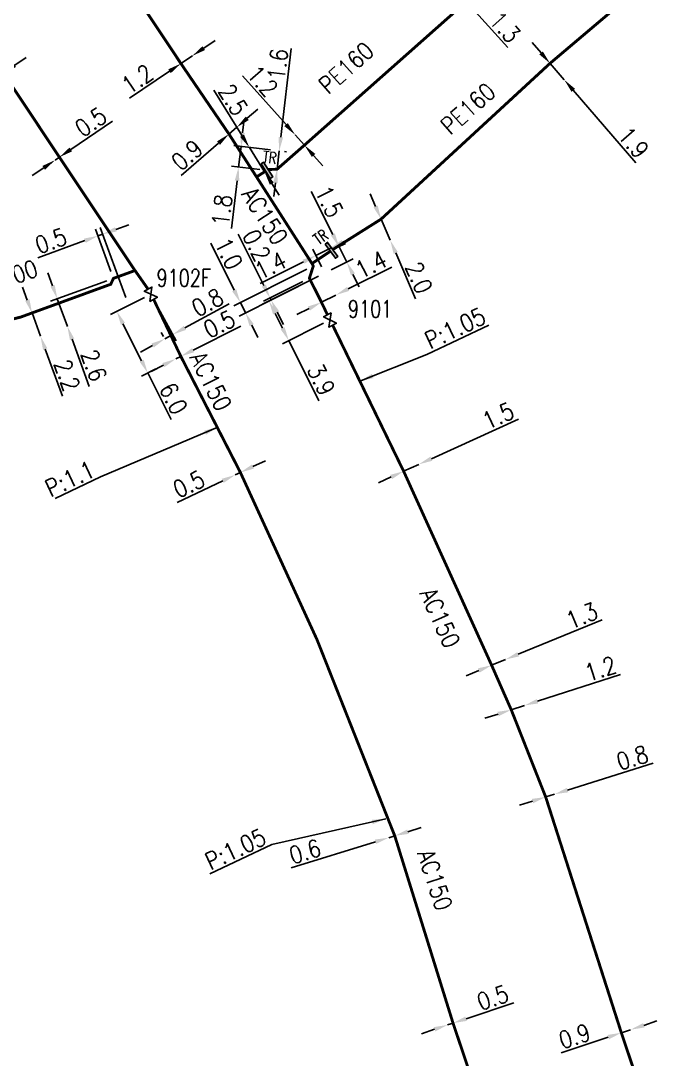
# Model space of a CAD drawing. Header units: millimetres. Extents: x 160996 to 162003, y 120996 to 122000.
# Drawn here: x 161334.7 to 161391.1, y 121580.3 to 121670.6 of the extents above; entities that cross this region are included whole.
import ezdxf
from ezdxf.enums import TextEntityAlignment as Align

# ---------------------------------------------------------------- set-up
doc = ezdxf.new("R2010")
doc.units = ezdxf.units.MM
doc.header["$PDMODE"] = 34
for name, pattern in [('L_100_AP', [14, 10, -1.5, 1, -1.5]), ('L_100_FN', [14, 10, -1.5, 1, -1.5]), ('L_100_PE', [14, 10, -1.5, 1, -1.5]), ('L_25_AP', [2000, 1000, 1000])]:
    doc.linetypes.add(name, pattern=pattern)
doc.layers.get('0').update_dxf_attribs({"linetype": 'CONTINUOUS'})
doc.layers.get('Defpoints').update_dxf_attribs({"linetype": 'CONTINUOUS'})
for name, color, linetype in [('L_140', 3, 'CONTINUOUS'), ('L_150', 1, 'CONTINUOUS'), ('L_300', 7, 'CONTINUOUS'), ('L_340', 7, 'CONTINUOUS')]:
    doc.layers.add(name, color=color, linetype=linetype)
doc.styles.get("Standard").update_dxf_attribs({"font": 'romans.shx', "width": 0.85})
doc.dimstyles.get("Standard").update_dxf_attribs({"dimtxt": 1.5, "dimasz": 1.2, "dimexe": 0.625, "dimexo": 0.625, "dimgap": 0.25, "dimtad": 1, "dimdec": 1, "dimzin": 0, "dimdsep": 46, "dimtxsty": 'Standard', "dimcen": -0.5, "dimadec": 0, "dimazin": 0, "dimtfac": 1, "dimtdec": 1, "dimtmove": 0, "dimatfit": 3, "dimfxl": 0, "dimtolj": 1, "dimtzin": 0, "dimarcsym": 0})

# ---------------------------------------------------------------- blocks, each defined once
blk = doc.blocks.new('*D252')
at = {"layer": 'Defpoints', "color": 0, "linetype": 'Continuous', "transparency": 16777216}
for p in [(161349.639, 121667.58), (161349.639, 121667.58), (161348.645, 121666.909)]:
    blk.add_point(p, dxfattribs=at)
at = {"layer": 'L_140', "color": 0, "linetype": 'Continuous', "lineweight": -2, "transparency": 16777216}
for p, q in [((161350.634, 121668.251), (161351.629, 121668.922)), ((161349.639, 121667.58), (161348.645, 121666.909)), ((161347.65, 121666.238), (161344.177, 121663.895))]:
    blk.add_line(p, q, dxfattribs=at)
at = {"layer": 'L_140', "color": 0, "linetype": 'Continuous', "transparency": 16777216}
for points in [[(161350.522, 121668.417), (161350.746, 121668.085), (161349.639, 121667.58)], [(161347.538, 121666.404), (161347.762, 121666.072), (161348.645, 121666.909)]]:
    blk.add_solid(points, dxfattribs=at)
at = {"layer": 'L_140', "color": 0, "linetype": 'Continuous', "transparency": 16777216, "insert": (161344.857, 121665.56), "char_height": 1.5, "attachment_point": 5, "rotation": 34.0012}
blk.add_mtext('\\A1;1.2', dxfattribs=at)
blk = doc.blocks.new('*D253')
at = {"layer": 'Defpoints', "color": 0, "linetype": 'Continuous', "transparency": 16777216}
for p in [(161352.825, 121660.772), (161353.507, 121661.36), (161353.507, 121661.36)]:
    blk.add_point(p, dxfattribs=at)
at = {"layer": 'L_140', "color": 0, "linetype": 'Continuous', "lineweight": -2, "transparency": 16777216}
for p, q in [((161354.416, 121662.144), (161355.325, 121662.927)), ((161353.507, 121661.36), (161352.825, 121660.772)), ((161351.917, 121659.989), (161348.652, 121657.174))]:
    blk.add_line(p, q, dxfattribs=at)
at = {"layer": 'L_140', "color": 0, "linetype": 'Continuous', "transparency": 16777216}
for points in [[(161354.285, 121662.295), (161354.546, 121661.992), (161353.507, 121661.36)], [(161351.786, 121660.14), (161352.047, 121659.837), (161352.825, 121660.772)]]:
    blk.add_solid(points, dxfattribs=at)
at = {"layer": 'L_140', "color": 0, "linetype": 'Continuous', "transparency": 16777216, "insert": (161349.177, 121658.947), "char_height": 1.5, "attachment_point": 5, "rotation": 40.77011}
blk.add_mtext('\\A1;0.9', dxfattribs=at)
blk = doc.blocks.new('*D260')
at = {"layer": 'Defpoints', "color": 0, "linetype": 'Continuous', "transparency": 16777216}
for p in [(161362.121, 121646.762), (161362.121, 121646.762), (161360.869, 121646.135)]:
    blk.add_point(p, dxfattribs=at)
at = {"layer": 'L_140', "color": 0, "linetype": 'Continuous', "lineweight": -2, "transparency": 16777216}
for p, q in [((161363.194, 121647.299), (161366.995, 121649.201)), ((161360.869, 121646.135), (161362.121, 121646.762)), ((161359.796, 121645.598), (161358.723, 121645.061))]:
    blk.add_line(p, q, dxfattribs=at)
at = {"layer": 'L_140', "color": 0, "linetype": 'Continuous', "transparency": 16777216}
for points in [[(161363.104, 121647.478), (161363.283, 121647.12), (161362.121, 121646.762)], [(161359.706, 121645.777), (161359.885, 121645.419), (161360.869, 121646.135)]]:
    blk.add_solid(points, dxfattribs=at)
at = {"layer": 'L_140', "color": 0, "linetype": 'Continuous', "transparency": 16777216, "insert": (161365.183, 121649.413), "char_height": 1.5, "attachment_point": 5, "rotation": 26.58541}
blk.add_mtext('\\A1;1.4', dxfattribs=at)
blk = doc.blocks.new('*D261')
at = {"layer": 'Defpoints', "color": 0, "linetype": 'Continuous', "transparency": 16777216}
for p in [(161369.34, 121632.026), (161369.34, 121632.026), (161368.019, 121631.427)]:
    blk.add_point(p, dxfattribs=at)
at = {"layer": 'L_140', "color": 0, "linetype": 'Continuous', "lineweight": -2, "transparency": 16777216}
for p, q in [((161370.432, 121632.522), (161378.017, 121635.965)), ((161368.019, 121631.427), (161369.34, 121632.026)), ((161366.927, 121630.931), (161365.834, 121630.434))]:
    blk.add_line(p, q, dxfattribs=at)
at = {"layer": 'L_140', "color": 0, "linetype": 'Continuous', "transparency": 16777216}
for points in [[(161370.35, 121632.704), (161370.515, 121632.34), (161369.34, 121632.026)], [(161366.844, 121631.113), (161367.009, 121630.748), (161368.019, 121631.427)]]:
    blk.add_solid(points, dxfattribs=at)
at = {"layer": 'L_140', "color": 0, "linetype": 'Continuous', "transparency": 16777216, "insert": (161376.243, 121636.258), "char_height": 1.5, "attachment_point": 5, "rotation": 24.41767}
blk.add_mtext('\\A1;1.5', dxfattribs=at)
blk = doc.blocks.new('*D262')
at = {"layer": 'Defpoints', "color": 0, "linetype": 'Continuous', "transparency": 16777216}
for p in [(161376.873, 121615.043), (161376.873, 121615.043), (161375.67, 121614.548)]:
    blk.add_point(p, dxfattribs=at)
at = {"layer": 'L_140', "color": 0, "linetype": 'Continuous', "lineweight": -2, "transparency": 16777216}
for p, q in [((161377.982, 121615.499), (161385.283, 121618.502)), ((161375.67, 121614.548), (161376.873, 121615.043)), ((161374.561, 121614.092), (161373.451, 121613.635))]:
    blk.add_line(p, q, dxfattribs=at)
at = {"layer": 'L_140', "color": 0, "linetype": 'Continuous', "transparency": 16777216}
for points in [[(161377.906, 121615.684), (161378.058, 121615.314), (161376.873, 121615.043)], [(161374.484, 121614.277), (161374.637, 121613.907), (161375.67, 121614.548)]]:
    blk.add_solid(points, dxfattribs=at)
at = {"layer": 'L_140', "color": 0, "linetype": 'Continuous', "transparency": 16777216, "insert": (161383.52, 121618.858), "char_height": 1.5, "attachment_point": 5, "rotation": 22.3575}
blk.add_mtext('\\A1;1.3', dxfattribs=at)
blk = doc.blocks.new('*D263')
at = {"layer": 'Defpoints', "color": 0, "linetype": 'Continuous', "transparency": 16777216}
for p in [(161378.518, 121611.041), (161378.518, 121611.041), (161377.377, 121610.671)]:
    blk.add_point(p, dxfattribs=at)
at = {"layer": 'L_140', "color": 0, "linetype": 'Continuous', "lineweight": -2, "transparency": 16777216}
for p, q in [((161379.66, 121611.411), (161386.871, 121613.749)), ((161377.377, 121610.671), (161378.518, 121611.041)), ((161376.235, 121610.301), (161375.094, 121609.931))]:
    blk.add_line(p, q, dxfattribs=at)
at = {"layer": 'L_140', "color": 0, "linetype": 'Continuous', "transparency": 16777216}
for points in [[(161379.598, 121611.602), (161379.722, 121611.221), (161378.518, 121611.041)], [(161376.174, 121610.491), (161376.297, 121610.111), (161377.377, 121610.671)]]:
    blk.add_solid(points, dxfattribs=at)
at = {"layer": 'L_140', "color": 0, "linetype": 'Continuous', "transparency": 16777216, "insert": (161385.141, 121614.239), "char_height": 1.5, "attachment_point": 5, "rotation": 17.96274}
blk.add_mtext('\\A1;1.2', dxfattribs=at)
blk = doc.blocks.new('*D264')
at = {"layer": 'Defpoints', "color": 0, "linetype": 'Continuous', "transparency": 16777216}
for p in [(161380.373, 121603.081), (161381.136, 121603.32), (161381.136, 121603.32)]:
    blk.add_point(p, dxfattribs=at)
at = {"layer": 'L_140', "color": 0, "linetype": 'Continuous', "lineweight": -2, "transparency": 16777216}
for p, q in [((161382.281, 121603.679), (161389.725, 121606.014)), ((161380.373, 121603.081), (161381.136, 121603.32)), ((161379.228, 121602.721), (161378.083, 121602.362))]:
    blk.add_line(p, q, dxfattribs=at)
at = {"layer": 'L_140', "color": 0, "linetype": 'Continuous', "transparency": 16777216}
for points in [[(161382.221, 121603.87), (161382.341, 121603.488), (161381.136, 121603.32)], [(161379.168, 121602.912), (161379.288, 121602.531), (161380.373, 121603.081)]]:
    blk.add_solid(points, dxfattribs=at)
at = {"layer": 'L_140', "color": 0, "linetype": 'Continuous', "transparency": 16777216, "insert": (161387.912, 121606.493), "char_height": 1.5, "attachment_point": 5, "rotation": 17.41482}
blk.add_mtext('\\A1;0.8', dxfattribs=at)
blk = doc.blocks.new('*D265')
at = {"layer": 'Defpoints', "color": 0, "linetype": 'Continuous', "transparency": 16777216}
for p in [(161386.955, 121582.561), (161387.762, 121582.829), (161387.762, 121582.829)]:
    blk.add_point(p, dxfattribs=at)
at = {"layer": 'L_140', "color": 0, "linetype": 'Continuous', "lineweight": -2, "transparency": 16777216}
for p, q in [((161386.758, 121583.154), (161386.758, 121583.154)), ((161388.901, 121583.207), (161390.039, 121583.586)), ((161385.817, 121582.182), (161381.726, 121580.822)), ((161387.762, 121582.829), (161386.955, 121582.561))]:
    blk.add_line(p, q, dxfattribs=at)
at = {"layer": 'L_140', "color": 0, "linetype": 'Continuous', "transparency": 16777216}
for points in [[(161388.838, 121583.397), (161388.964, 121583.017), (161387.762, 121582.829)], [(161385.754, 121582.372), (161385.88, 121581.992), (161386.955, 121582.561)]]:
    blk.add_solid(points, dxfattribs=at)
at = {"layer": 'L_140', "color": 0, "linetype": 'Continuous', "transparency": 16777216, "insert": (161382.887, 121582.262), "char_height": 1.5, "attachment_point": 5, "rotation": 18.3863}
blk.add_mtext('\\A1;0.9', dxfattribs=at)
blk = doc.blocks.new('*D268')
at = {"layer": 'Defpoints', "color": 0, "linetype": 'Continuous', "transparency": 16777216}
for p in [(161361.164, 121648.673), (161356.304, 121646.24), (161361.616, 121644.594)]:
    blk.add_point(p, dxfattribs=at)
at = {"layer": 'L_300', "color": 0, "linetype": 'Continuous', "lineweight": -2, "transparency": 16777216}
for p, q in [((161360.605, 121648.393), (161355.745, 121645.961)), ((161356.841, 121645.167), (161357.49, 121643.871)), ((161361.057, 121644.314), (161357.468, 121642.518)), ((161358.027, 121642.797), (161360.647, 121637.562))]:
    blk.add_line(p, q, dxfattribs=at)
at = {"layer": 'L_300', "color": 0, "linetype": 'Continuous', "transparency": 16777216}
for points in [[(161357.02, 121645.257), (161356.662, 121645.078), (161356.304, 121646.24)], [(161357.669, 121643.96), (161357.311, 121643.781), (161358.027, 121642.797)]]:
    blk.add_solid(points, dxfattribs=at)
at = {"layer": 'L_300', "color": 0, "linetype": 'Continuous', "transparency": 16777216, "insert": (161360.845, 121639.401), "char_height": 1.5, "attachment_point": 5, "rotation": 296.58541}
blk.add_mtext('\\A1;3.9', dxfattribs=at)
blk = doc.blocks.new('*D269')
at = {"layer": 'Defpoints', "color": 0, "linetype": 'Continuous', "transparency": 16777216}
for p in [(161359.823, 121648.225), (161361.164, 121648.673), (161356.488, 121646.332)]:
    blk.add_point(p, dxfattribs=at)
at = {"layer": 'L_140', "color": 0, "linetype": 'Continuous', "lineweight": -2, "transparency": 16777216}
for p, q in [((161355.861, 121647.584), (161353.625, 121652.053)), ((161360.605, 121648.393), (161355.929, 121646.053)), ((161359.264, 121647.945), (161355.839, 121646.232)), ((161356.488, 121646.332), (161356.398, 121646.511)), ((161357.025, 121645.259), (161357.562, 121644.186))]:
    blk.add_line(p, q, dxfattribs=at)
at = {"layer": 'L_140', "color": 0, "linetype": 'Continuous', "transparency": 16777216}
for points in [[(161356.04, 121647.674), (161355.682, 121647.495), (161356.398, 121646.511)], [(161357.204, 121645.349), (161356.846, 121645.17), (161356.488, 121646.332)]]:
    blk.add_solid(points, dxfattribs=at)
at = {"layer": 'L_140', "color": 0, "linetype": 'Continuous', "transparency": 16777216, "insert": (161355.229, 121651.082), "char_height": 1.5, "attachment_point": 5, "rotation": 296.58541}
blk.add_mtext('\\A1;0.2', dxfattribs=at)
blk = doc.blocks.new('*D270')
at = {"layer": 'Defpoints', "color": 0, "linetype": 'Continuous', "transparency": 16777216}
for p in [(161360.158, 121649.287), (161361.164, 121648.673), (161354.262, 121645.219)]:
    blk.add_point(p, dxfattribs=at)
at = {"layer": 'L_140', "color": 0, "linetype": 'Continuous', "lineweight": -2, "transparency": 16777216}
for p, q in [((161353.277, 121647.186), (161351.236, 121651.264)), ((161359.599, 121649.008), (161353.256, 121645.833)), ((161360.605, 121648.393), (161353.703, 121644.939)), ((161354.262, 121645.219), (161353.814, 121646.113)), ((161354.799, 121644.145), (161355.336, 121643.072))]:
    blk.add_line(p, q, dxfattribs=at)
at = {"layer": 'L_140', "color": 0, "linetype": 'Continuous', "transparency": 16777216}
for points in [[(161353.456, 121647.275), (161353.099, 121647.096), (161353.814, 121646.113)], [(161354.978, 121644.235), (161354.62, 121644.056), (161354.262, 121645.219)]]:
    blk.add_solid(points, dxfattribs=at)
at = {"layer": 'L_140', "color": 0, "linetype": 'Continuous', "transparency": 16777216, "insert": (161352.8, 121650.375), "char_height": 1.5, "attachment_point": 5, "rotation": 296.58541}
blk.add_mtext('\\A1;1.0', dxfattribs=at)
blk = doc.blocks.new('L_300_09')
at = {"color": 0, "linetype": 'Continuous', "flags": 128}
blk.add_lwpolyline([(0.5, -0.375), (-0.5, 0.375), (-0.5, -0.375), (0.5, 0.375), (0.5, -0.375)], dxfattribs=at)
at = {"color": 0, "linetype": 'Continuous', "width": 0.75}
blk.add_attdef('NUM', text='', height=1, dxfattribs=at).set_placement((0, 1.691), align=Align.MIDDLE_CENTER)
at = {"color": 0, "linetype": 'Continuous', "width": 0.75, "flags": 3}
for tag, p in [('DEF_LEG', (0, -5)), ('DEF_COUP', (0, -7.5)), ('DEF_TYPE', (0, -10))]:
    blk.add_attdef(tag, text='', height=1.2, dxfattribs=at).set_placement(p, align=Align.MIDDLE)
blk = doc.blocks.new('*D289')
at = {"layer": 'Defpoints', "color": 0, "linetype": 'Continuous', "transparency": 16777216}
for p in [(161333.195, 121666.11), (161332.778, 121665.833), (161332.778, 121665.833)]:
    blk.add_point(p, dxfattribs=at)
at = {"layer": 'L_140', "color": 0, "linetype": 'Continuous', "lineweight": -2, "transparency": 16777216}
for p, q in [((161334.194, 121666.774), (161335.194, 121667.438)), ((161333.195, 121666.11), (161332.778, 121665.833)), ((161331.779, 121665.169), (161328.138, 121662.749))]:
    blk.add_line(p, q, dxfattribs=at)
at = {"layer": 'L_140', "color": 0, "linetype": 'Continuous', "transparency": 16777216}
for points in [[(161334.083, 121666.941), (161334.305, 121666.608), (161333.195, 121666.11)], [(161331.668, 121665.335), (161331.89, 121665.002), (161332.778, 121665.833)]]:
    blk.add_solid(points, dxfattribs=at)
at = {"layer": 'L_140', "color": 0, "linetype": 'Continuous', "transparency": 16777216, "insert": (161328.905, 121664.46), "char_height": 1.5, "attachment_point": 5, "rotation": 33.60935}
blk.add_mtext('\\A1;0.5', dxfattribs=at)
blk = doc.blocks.new('*D290')
at = {"layer": 'Defpoints', "color": 0, "linetype": 'Continuous', "transparency": 16777216}
for p in [(161337.701, 121658.507), (161337.701, 121658.507), (161338.073, 121658.76)]:
    blk.add_point(p, dxfattribs=at)
at = {"layer": 'L_140', "color": 0, "linetype": 'Continuous', "lineweight": -2, "transparency": 16777216}
for p, q in [((161339.066, 121659.434), (161342.682, 121661.889)), ((161337.701, 121658.507), (161338.073, 121658.76)), ((161336.708, 121657.833), (161335.715, 121657.159))]:
    blk.add_line(p, q, dxfattribs=at)
at = {"layer": 'L_140', "color": 0, "linetype": 'Continuous', "transparency": 16777216}
for points in [[(161338.954, 121659.599), (161339.178, 121659.268), (161338.073, 121658.76)], [(161336.596, 121657.999), (161336.82, 121657.668), (161337.701, 121658.507)]]:
    blk.add_solid(points, dxfattribs=at)
at = {"layer": 'L_140', "color": 0, "linetype": 'Continuous', "transparency": 16777216, "insert": (161340.809, 121661.826), "char_height": 1.5, "attachment_point": 5, "rotation": 34.17462}
blk.add_mtext('\\A1;0.5', dxfattribs=at)
blk = doc.blocks.new('*D291')
at = {"layer": 'Defpoints', "color": 0, "linetype": 'Continuous', "transparency": 16777216}
for p in [(161346.029, 121646.832), (161347.238, 121642.946), (161347.424, 121642.604)]:
    blk.add_point(p, dxfattribs=at)
at = {"layer": 'L_300', "color": 0, "linetype": 'Continuous', "lineweight": -2, "transparency": 16777216}
for p, q in [((161346.328, 121646.283), (161348.24, 121642.78)), ((161348.994, 121643.904), (161352.831, 121645.998)), ((161347.125, 121643.153), (161346.939, 121643.494)), ((161347.238, 121642.946), (161347.94, 121643.329)), ((161346.185, 121642.371), (161345.131, 121641.796))]:
    blk.add_line(p, q, dxfattribs=at)
at = {"layer": 'L_300', "color": 0, "linetype": 'Continuous', "transparency": 16777216}
for points in [[(161348.898, 121644.079), (161349.089, 121643.728), (161347.94, 121643.329)], [(161346.089, 121642.546), (161346.28, 121642.195), (161347.238, 121642.946)]]:
    blk.add_solid(points, dxfattribs=at)
at = {"layer": 'L_300', "color": 0, "linetype": 'Continuous', "transparency": 16777216, "insert": (161350.96, 121646.116), "char_height": 1.5, "attachment_point": 5, "rotation": 28.62241}
blk.add_mtext('\\A1;0.8', dxfattribs=at)
blk = doc.blocks.new('*D292')
at = {"layer": 'Defpoints', "color": 0, "linetype": 'Continuous', "transparency": 16777216}
for p in [(161346.029, 121646.832), (161345.762, 121639.98), (161347.022, 121640.614)]:
    blk.add_point(p, dxfattribs=at)
at = {"layer": 'L_300', "color": 0, "linetype": 'Continuous', "lineweight": -2, "transparency": 16777216}
for p, q in [((161345.47, 121646.551), (161342.506, 121645.059)), ((161343.604, 121644.268), (161345.223, 121641.052)), ((161346.464, 121640.333), (161345.204, 121639.699)), ((161345.762, 121639.98), (161347.806, 121635.921))]:
    blk.add_line(p, q, dxfattribs=at)
at = {"layer": 'L_300', "color": 0, "linetype": 'Continuous', "transparency": 16777216}
for points in [[(161343.783, 121644.358), (161343.425, 121644.178), (161343.065, 121645.34)], [(161345.401, 121641.142), (161345.044, 121640.962), (161345.762, 121639.98)]]:
    blk.add_solid(points, dxfattribs=at)
at = {"layer": 'L_300', "color": 0, "linetype": 'Continuous', "transparency": 16777216, "insert": (161348, 121637.76), "char_height": 1.5, "attachment_point": 5, "rotation": 296.72075}
blk.add_mtext('\\A1;6.0', dxfattribs=at)
blk = doc.blocks.new('*D293')
at = {"layer": 'Defpoints', "color": 0, "linetype": 'Continuous', "transparency": 16777216}
for p in [(161335.693, 121645.204), (161336.43, 121643.184), (161336.43, 121643.184)]:
    blk.add_point(p, dxfattribs=at)
at = {"layer": 'L_140', "color": 0, "linetype": 'Continuous', "lineweight": -2, "transparency": 16777216}
for p, q in [((161335.282, 121646.331), (161334.871, 121647.459)), ((161335.693, 121645.204), (161336.43, 121643.184)), ((161336.841, 121642.057), (161338.339, 121637.95))]:
    blk.add_line(p, q, dxfattribs=at)
at = {"layer": 'L_140', "color": 0, "linetype": 'Continuous', "transparency": 16777216}
for points in [[(161335.47, 121646.4), (161335.094, 121646.263), (161335.693, 121645.204)], [(161337.029, 121642.126), (161336.653, 121641.988), (161336.43, 121643.184)]]:
    blk.add_solid(points, dxfattribs=at)
at = {"layer": 'L_140', "color": 0, "linetype": 'Continuous', "transparency": 16777216, "insert": (161338.735, 121639.783), "char_height": 1.5, "attachment_point": 5, "rotation": 290.04267}
blk.add_mtext('\\A1;2.2', dxfattribs=at)
blk = doc.blocks.new('*D294')
at = {"layer": 'Defpoints', "color": 0, "linetype": 'Continuous', "transparency": 16777216}
for p in [(161341.848, 121652.064), (161342.774, 121648.213), (161344.07, 121645.972)]:
    blk.add_point(p, dxfattribs=at)
at = {"layer": 'L_140', "color": 0, "linetype": 'Continuous', "lineweight": -2, "transparency": 16777216}
for p, q in [((161343.856, 121646.559), (161341.634, 121652.651)), ((161342.975, 121652.475), (161344.103, 121652.886)), ((161342.559, 121648.8), (161341.211, 121652.497)), ((161341.848, 121652.064), (161341.425, 121651.909)), ((161340.298, 121651.498), (161336.191, 121650))]:
    blk.add_line(p, q, dxfattribs=at)
at = {"layer": 'L_140', "color": 0, "linetype": 'Continuous', "transparency": 16777216}
for points in [[(161342.907, 121652.663), (161343.044, 121652.287), (161341.848, 121652.064)], [(161340.229, 121651.686), (161340.366, 121651.31), (161341.425, 121651.909)]]:
    blk.add_solid(points, dxfattribs=at)
at = {"layer": 'L_140', "color": 0, "linetype": 'Continuous', "transparency": 16777216, "insert": (161337.338, 121651.483), "char_height": 1.5, "attachment_point": 5, "rotation": 20.04267}
blk.add_mtext('\\A1;0.5', dxfattribs=at)
blk = doc.blocks.new('*D295')
at = {"layer": 'Defpoints', "color": 0, "linetype": 'Continuous', "transparency": 16777216}
for p in [(161342.774, 121648.213), (161338.768, 121644.037), (161338.768, 121644.037)]:
    blk.add_point(p, dxfattribs=at)
at = {"layer": 'L_140', "color": 0, "linetype": 'Continuous', "lineweight": -2, "transparency": 16777216}
for p, q in [((161337.483, 121647.56), (161337.072, 121648.688)), ((161342.187, 121647.999), (161337.307, 121646.219)), ((161337.894, 121646.433), (161338.768, 121644.037)), ((161339.18, 121642.91), (161340.678, 121638.803))]:
    blk.add_line(p, q, dxfattribs=at)
at = {"layer": 'L_140', "color": 0, "linetype": 'Continuous', "transparency": 16777216}
for points in [[(161337.671, 121647.629), (161337.295, 121647.492), (161337.894, 121646.433)], [(161339.367, 121642.979), (161338.992, 121642.842), (161338.768, 121644.037)]]:
    blk.add_solid(points, dxfattribs=at)
at = {"layer": 'L_140', "color": 0, "linetype": 'Continuous', "transparency": 16777216, "insert": (161341.074, 121640.636), "char_height": 1.5, "attachment_point": 5, "rotation": 290.04267}
blk.add_mtext('\\A1;2.6', dxfattribs=at)
blk = doc.blocks.new('*D296')
at = {"layer": 'Defpoints', "color": 0, "linetype": 'Continuous', "transparency": 16777216}
for p in [(161353.368, 121631.106), (161353.368, 121631.106), (161353.82, 121631.32)]:
    blk.add_point(p, dxfattribs=at)
at = {"layer": 'L_150', "color": 0, "linetype": 'Continuous', "lineweight": -2, "transparency": 16777216}
for p, q in [((161354.904, 121631.833), (161355.989, 121632.347)), ((161353.82, 121631.32), (161353.368, 121631.106)), ((161352.283, 121630.593), (161348.332, 121628.723))]:
    blk.add_line(p, q, dxfattribs=at)
at = {"layer": 'L_150', "color": 0, "linetype": 'Continuous', "transparency": 16777216}
for points in [[(161354.819, 121632.014), (161354.99, 121631.653), (161353.82, 121631.32)], [(161352.198, 121630.774), (161352.369, 121630.412), (161353.368, 121631.106)]]:
    blk.add_solid(points, dxfattribs=at)
at = {"layer": 'L_150', "color": 0, "linetype": 'Continuous', "transparency": 16777216, "insert": (161349.337, 121630.305), "char_height": 1.5, "attachment_point": 5, "rotation": 25.32433}
blk.add_mtext('\\A1;0.5', dxfattribs=at)
blk = doc.blocks.new('*D297')
at = {"layer": 'Defpoints', "color": 0, "linetype": 'Continuous', "transparency": 16777216}
for p in [(161366.719, 121599.538), (161366.719, 121599.538), (161367.244, 121599.701)]:
    blk.add_point(p, dxfattribs=at)
at = {"layer": 'L_150', "color": 0, "linetype": 'Continuous', "lineweight": -2, "transparency": 16777216}
for p, q in [((161368.39, 121600.057), (161369.536, 121600.412)), ((161367.244, 121599.701), (161366.719, 121599.538)), ((161365.573, 121599.183), (161358.221, 121596.902))]:
    blk.add_line(p, q, dxfattribs=at)
at = {"layer": 'L_150', "color": 0, "linetype": 'Continuous', "transparency": 16777216}
for points in [[(161368.331, 121600.248), (161368.45, 121599.866), (161367.244, 121599.701)], [(161365.514, 121599.374), (161365.632, 121598.992), (161366.719, 121599.538)]]:
    blk.add_solid(points, dxfattribs=at)
at = {"layer": 'L_150', "color": 0, "linetype": 'Continuous', "transparency": 16777216, "insert": (161359.439, 121598.327), "char_height": 1.5, "attachment_point": 5, "rotation": 17.23533}
blk.add_mtext('\\A1;0.6', dxfattribs=at)
blk = doc.blocks.new('*D298')
at = {"layer": 'Defpoints', "color": 0, "linetype": 'Continuous', "transparency": 16777216}
for p in [(161371.84, 121583.243), (161371.84, 121583.243), (161372.314, 121583.402)]:
    blk.add_point(p, dxfattribs=at)
at = {"layer": 'L_150', "color": 0, "linetype": 'Continuous', "lineweight": -2, "transparency": 16777216}
for p, q in [((161373.452, 121583.783), (161377.597, 121585.171)), ((161371.84, 121583.243), (161372.314, 121583.402)), ((161370.702, 121582.862), (161369.564, 121582.481))]:
    blk.add_line(p, q, dxfattribs=at)
at = {"layer": 'L_150', "color": 0, "linetype": 'Continuous', "transparency": 16777216}
for points in [[(161373.388, 121583.973), (161373.515, 121583.593), (161372.314, 121583.402)], [(161370.639, 121583.052), (161370.766, 121582.672), (161371.84, 121583.243)]]:
    blk.add_solid(points, dxfattribs=at)
at = {"layer": 'L_150', "color": 0, "linetype": 'Continuous', "transparency": 16777216, "insert": (161375.776, 121585.616), "char_height": 1.5, "attachment_point": 5, "rotation": 18.51623}
blk.add_mtext('\\A1;0.5', dxfattribs=at)
blk = doc.blocks.new('*D331')
at = {"layer": 'Defpoints', "color": 0, "linetype": 'Continuous', "transparency": 16777216}
for p in [(161348.19, 121641.202), (161348.19, 121641.202), (161348.636, 121641.427)]:
    blk.add_point(p, dxfattribs=at)
at = {"layer": 'L_150', "color": 0, "linetype": 'Continuous', "lineweight": -2, "transparency": 16777216}
for p, q in [((161349.708, 121641.967), (161353.861, 121644.057)), ((161348.19, 121641.202), (161348.636, 121641.427)), ((161347.118, 121640.663), (161346.046, 121640.123))]:
    blk.add_line(p, q, dxfattribs=at)
at = {"layer": 'L_150', "color": 0, "linetype": 'Continuous', "transparency": 16777216}
for points in [[(161349.618, 121642.145), (161349.798, 121641.788), (161348.636, 121641.427)], [(161347.028, 121640.841), (161347.208, 121640.484), (161348.19, 121641.202)]]:
    blk.add_solid(points, dxfattribs=at)
at = {"layer": 'L_150', "color": 0, "linetype": 'Continuous', "transparency": 16777216, "insert": (161351.995, 121644.238), "char_height": 1.5, "attachment_point": 5, "rotation": 26.72075}
blk.add_mtext('\\A1;0.5', dxfattribs=at)
blk = doc.blocks.new('*D1826')
at = {"layer": 'Defpoints', "color": 0, "linetype": 'Continuous', "transparency": 16777216}
for p in [(161372.593, 121673.251), (161372.593, 121673.251), (161373.467, 121672.289)]:
    blk.add_point(p, dxfattribs=at)
at = {"layer": 'L_140', "color": 0, "linetype": 'Continuous', "lineweight": -2, "transparency": 16777216}
for p, q in [((161371.786, 121674.139), (161370.979, 121675.027)), ((161372.593, 121673.251), (161373.467, 121672.289)), ((161374.274, 121671.401), (161377.092, 121668.3))]:
    blk.add_line(p, q, dxfattribs=at)
at = {"layer": 'L_140', "color": 0, "linetype": 'Continuous', "transparency": 16777216}
for points in [[(161371.934, 121674.273), (161371.638, 121674.004), (161372.593, 121673.251)], [(161374.422, 121671.535), (161374.126, 121671.266), (161373.467, 121672.289)]]:
    blk.add_solid(points, dxfattribs=at)
at = {"layer": 'L_140', "color": 0, "linetype": 'Continuous', "transparency": 16777216, "insert": (161376.827, 121670.079), "char_height": 1.5, "attachment_point": 5, "rotation": 312.26232}
blk.add_mtext('\\A1;1.3', dxfattribs=at)
blk = doc.blocks.new('*D1827')
at = {"layer": 'Defpoints', "color": 0, "linetype": 'Continuous', "transparency": 16777216}
for p in [(161358.589, 121660.701), (161358.589, 121660.701), (161359.388, 121659.806)]:
    blk.add_point(p, dxfattribs=at)
at = {"layer": 'L_140', "color": 0, "linetype": 'Continuous', "lineweight": -2, "transparency": 16777216}
for p, q in [((161357.789, 121661.596), (161354.002, 121665.834)), ((161359.388, 121659.806), (161358.589, 121660.701)), ((161360.188, 121658.912), (161360.988, 121658.017))]:
    blk.add_line(p, q, dxfattribs=at)
at = {"layer": 'L_140', "color": 0, "linetype": 'Continuous', "transparency": 16777216}
for points in [[(161357.938, 121661.729), (161357.64, 121661.462), (161358.589, 121660.701)], [(161360.337, 121659.045), (161360.039, 121658.778), (161359.388, 121659.806)]]:
    blk.add_solid(points, dxfattribs=at)
at = {"layer": 'L_140', "color": 0, "linetype": 'Continuous', "transparency": 16777216, "insert": (161355.743, 121665.386), "char_height": 1.5, "attachment_point": 5, "rotation": 311.78699}
blk.add_mtext('\\A1;1.2', dxfattribs=at)
blk = doc.blocks.new('*D1828')
at = {"layer": 'Defpoints', "color": 0, "linetype": 'Continuous', "transparency": 16777216}
for p in [(161357.047, 121659.323), (161357.195, 121659.305), (161357.01, 121657.716)]:
    blk.add_point(p, dxfattribs=at)
at = {"layer": 'L_140', "color": 0, "linetype": 'Continuous', "lineweight": -2, "transparency": 16777216}
for p, q in [((161357.334, 121660.497), (161358.234, 121668.206)), ((161357.01, 121657.716), (161357.195, 121659.305)), ((161357.667, 121659.25), (161357.816, 121659.233)), ((161356.871, 121656.524), (161356.732, 121655.332))]:
    blk.add_line(p, q, dxfattribs=at)
at = {"layer": 'L_140', "color": 0, "linetype": 'Continuous', "transparency": 16777216}
for points in [[(161357.136, 121660.52), (161357.533, 121660.474), (161357.195, 121659.305)], [(161356.672, 121656.547), (161357.07, 121656.501), (161357.01, 121657.716)]]:
    blk.add_solid(points, dxfattribs=at)
at = {"layer": 'L_140', "color": 0, "linetype": 'Continuous', "transparency": 16777216, "insert": (161357.067, 121666.838), "char_height": 1.5, "attachment_point": 5, "rotation": 83.34747}
blk.add_mtext('\\A1;1.6', dxfattribs=at)
blk = doc.blocks.new('*D1829')
at = {"layer": 'Defpoints', "color": 0, "linetype": 'Continuous', "transparency": 16777216}
for p in [(161354.597, 121659.608), (161354.597, 121659.608), (161355.917, 121657.486)]:
    blk.add_point(p, dxfattribs=at)
at = {"layer": 'L_140', "color": 0, "linetype": 'Continuous', "lineweight": -2, "transparency": 16777216}
for p, q in [((161353.963, 121660.627), (161351.501, 121664.584)), ((161355.917, 121657.486), (161354.597, 121659.608)), ((161356.551, 121656.467), (161357.185, 121655.448))]:
    blk.add_line(p, q, dxfattribs=at)
at = {"layer": 'L_140', "color": 0, "linetype": 'Continuous', "transparency": 16777216}
for points in [[(161354.133, 121660.733), (161353.793, 121660.522), (161354.597, 121659.608)], [(161356.721, 121656.573), (161356.382, 121656.361), (161355.917, 121657.486)]]:
    blk.add_solid(points, dxfattribs=at)
at = {"layer": 'L_140', "color": 0, "linetype": 'Continuous', "transparency": 16777216, "insert": (161353.188, 121663.765), "char_height": 1.5, "attachment_point": 5, "rotation": 301.88823}
blk.add_mtext('\\A1;2.5', dxfattribs=at)
blk = doc.blocks.new('*D1830')
at = {"layer": 'Defpoints', "color": 0, "ltscale": 0.5, "transparency": 16777216}
for p in [(161353.873, 121659.693), (161357.047, 121659.323), (161356.129, 121657.618)]:
    blk.add_point(p, dxfattribs=at)
at = {"layer": 'L_340', "color": 0, "lineweight": -2, "ltscale": 0.5, "transparency": 16777216}
for p, q in [((161354.012, 121660.885), (161354.151, 121662.077)), ((161356.426, 121659.395), (161353.252, 121659.765)), ((161353.873, 121659.693), (161353.664, 121657.905)), ((161355.508, 121657.69), (161353.043, 121657.977)), ((161353.525, 121656.713), (161353.04, 121652.552))]:
    blk.add_line(p, q, dxfattribs=at)
at = {"layer": 'L_340', "color": 0, "ltscale": 0.5, "transparency": 16777216}
for points in [[(161353.813, 121660.908), (161354.21, 121660.862), (161353.873, 121659.693)], [(161353.327, 121656.736), (161353.724, 121656.69), (161353.664, 121657.905)]]:
    blk.add_solid(points, dxfattribs=at)
at = {"layer": 'L_340', "color": 0, "ltscale": 0.5, "transparency": 16777216, "insert": (161352.22, 121654.152), "char_height": 1.5, "attachment_point": 5, "rotation": 83.34747}
blk.add_mtext('\\A1;1.8', dxfattribs=at)
blk = doc.blocks.new('L_340_19')
at = {"linetype": 'Continuous'}
blk.add_hatch(color=0, dxfattribs=at).paths.add_polyline_path([(0.125, 0.75), (-0.125, 0.75), (-0.125, -0.75), (0.125, -0.75)])
at = {"color": 0, "linetype": 'Continuous'}
blk.add_lwpolyline([(-0.125, 0.75), (0.125, 0.75), (0.125, -0.75), (-0.125, -0.75)], close=True, dxfattribs=at)
at = {"color": 0, "linetype": 'Continuous', "width": 0.75}
for tag, height, flags, p in [('TR', 1, 8, (0, 1.981)), ('DEF_LEG', 1.2, 3, (0, -5)), ('DEF_COUP', 1.2, 3, (0, -7.5)), ('DEF_TYPE', 1.2, 3, (0, -10))]:
    blk.add_attdef(tag, text='', height=height, dxfattribs=dict(at, flags=flags)).set_placement(p, align=Align.MIDDLE)
blk = doc.blocks.new('*D1831')
at = {"layer": 'Defpoints', "color": 0, "linetype": 'Continuous', "ltscale": 0.5, "transparency": 16777216}
for p in [(161361.741, 121650.642), (161363.072, 121649.633), (161361.164, 121648.673)]:
    blk.add_point(p, dxfattribs=at)
at = {"layer": 'L_340', "color": 0, "linetype": 'Continuous', "lineweight": -2, "ltscale": 0.5, "transparency": 16777216}
for p, q in [((161361.859, 121652.045), (161359.977, 121655.787)), ((161362.299, 121650.923), (161362.957, 121651.253)), ((161363.072, 121649.633), (161362.398, 121650.973)), ((161361.723, 121648.954), (161363.631, 121649.913)), ((161363.612, 121648.56), (161364.151, 121647.488))]:
    blk.add_line(p, q, dxfattribs=at)
at = {"layer": 'L_340', "color": 0, "linetype": 'Continuous', "ltscale": 0.5, "transparency": 16777216}
for points in [[(161362.038, 121652.134), (161361.68, 121651.955), (161362.398, 121650.973)], [(161363.79, 121648.65), (161363.433, 121648.471), (161363.072, 121649.633)]]:
    blk.add_solid(points, dxfattribs=at)
at = {"layer": 'L_340', "color": 0, "linetype": 'Continuous', "ltscale": 0.5, "transparency": 16777216, "insert": (161361.542, 121654.901), "char_height": 1.5, "attachment_point": 5, "rotation": 296.70235}
blk.add_mtext('\\A1;1.5', dxfattribs=at)
blk = doc.blocks.new('*D1832')
at = {"layer": 'Defpoints', "color": 0, "linetype": 'Continuous', "ltscale": 0.5, "transparency": 16777216}
for p in [(161360.394, 121650.205), (161361.741, 121650.642), (161361.164, 121648.673)]:
    blk.add_point(p, dxfattribs=at)
at = {"layer": 'L_340', "color": 0, "linetype": 'Continuous', "lineweight": -2, "ltscale": 0.5, "transparency": 16777216}
for p, q in [((161362.716, 121651.374), (161363.788, 121651.913)), ((161360.884, 121649.231), (161360.113, 121650.764)), ((161361.644, 121650.835), (161360.394, 121650.205)), ((161361.46, 121651.2), (161361.363, 121651.393)), ((161359.321, 121649.666), (161355.525, 121647.756))]:
    blk.add_line(p, q, dxfattribs=at)
at = {"layer": 'L_340', "color": 0, "linetype": 'Continuous', "ltscale": 0.5, "transparency": 16777216}
for points in [[(161362.626, 121651.552), (161362.806, 121651.195), (161361.644, 121650.835)], [(161359.232, 121649.845), (161359.411, 121649.488), (161360.394, 121650.205)]]:
    blk.add_solid(points, dxfattribs=at)
at = {"layer": 'L_340', "color": 0, "linetype": 'Continuous', "ltscale": 0.5, "transparency": 16777216, "insert": (161356.438, 121649.335), "char_height": 1.5, "attachment_point": 5, "rotation": 26.70235}
blk.add_mtext('\\A1;1.4', dxfattribs=at)
blk = doc.blocks.new('*D1833')
at = {"layer": 'Defpoints', "color": 0, "linetype": 'Continuous', "transparency": 16777216}
for p in [(161366.056, 121653.369), (161366.851, 121651.533), (161366.851, 121651.533)]:
    blk.add_point(p, dxfattribs=at)
at = {"layer": 'L_140', "color": 0, "linetype": 'Continuous', "lineweight": -2, "transparency": 16777216}
for p, q in [((161365.58, 121654.47), (161365.103, 121655.571)), ((161366.056, 121653.369), (161366.851, 121651.533)), ((161367.328, 121650.432), (161369.064, 121646.42))]:
    blk.add_line(p, q, dxfattribs=at)
at = {"layer": 'L_140', "color": 0, "linetype": 'Continuous', "transparency": 16777216}
for points in [[(161365.763, 121654.549), (161365.396, 121654.39), (161366.056, 121653.369)], [(161367.511, 121650.511), (161367.144, 121650.352), (161366.851, 121651.533)]]:
    blk.add_solid(points, dxfattribs=at)
at = {"layer": 'L_140', "color": 0, "linetype": 'Continuous', "transparency": 16777216, "insert": (161369.352, 121648.273), "char_height": 1.5, "attachment_point": 5, "rotation": 293.40582}
blk.add_mtext('\\A1;2.0', dxfattribs=at)
blk = doc.blocks.new('*D1834')
at = {"layer": 'Defpoints', "color": 0, "linetype": 'Continuous', "transparency": 16777216}
for p in [(161380.752, 121666.927), (161381.993, 121665.488), (161381.993, 121665.488)]:
    blk.add_point(p, dxfattribs=at)
at = {"layer": 'L_140', "color": 0, "linetype": 'Continuous', "lineweight": -2, "transparency": 16777216}
for p, q in [((161379.969, 121667.836), (161379.185, 121668.745)), ((161380.752, 121666.927), (161381.993, 121665.488)), ((161382.776, 121664.579), (161388.215, 121658.27))]:
    blk.add_line(p, q, dxfattribs=at)
at = {"layer": 'L_140', "color": 0, "linetype": 'Continuous', "transparency": 16777216}
for points in [[(161380.12, 121667.967), (161379.817, 121667.706), (161380.752, 121666.927)], [(161382.928, 121664.71), (161382.625, 121664.449), (161381.993, 121665.488)]]:
    blk.add_solid(points, dxfattribs=at)
at = {"layer": 'L_140', "color": 0, "linetype": 'Continuous', "transparency": 16777216, "insert": (161388.016, 121660.032), "char_height": 1.5, "attachment_point": 5, "rotation": 310.75982}
blk.add_mtext('\\A1;1.9', dxfattribs=at)

msp = doc.modelspace()

# ---------------------------------------------------------------- linework, layer by layer
at = {"layer": 'L_140', "linetype": 'L_100_PE', "flags": 128}
msp.add_lwpolyline([(161539.665, 121754.84, 0.25, 0.25, 0), (161538.636, 121754.422, 0.25, 0.25, 0), (161531.07, 121751.348, 0.25, 0.25, 0), (161530.514, 121751.122, 0.25, 0.25, 0), (161529.117, 121752.966, 0.25, 0.25, 0), (161526.103, 121751.741, 0.25, 0.25, 0), (161520.063, 121749.204, 0.25, 0.25, 0), (161505.852, 121743.215, 0.25, 0.25, 0), (161493.046, 121737.677, 0.25, 0.25, 0), (161491.856, 121737.601, 0.25, 0.25, 0), (161491.211, 121736.035, 0.25, 0.25, 0), (161484.742, 121733.31, 0.25, 0.25, 0), (161483.03, 121732.597, 0.25, 0.25, 0), (161483.03, 121732.597, 0.25, 0.25, 0), (161481.296, 121731.93, 0.25, 0.25, 0), (161455.904, 121720.353, 0.25, 0.25, 0), (161451.566, 121718.242, 0.25, 0.25, 0), (161451.248, 121717.753, 0.25, 0.25, 0), (161448.144, 121716.132, 0.25, 0.25, 0), (161437.861, 121711.195, 0.25, 0.25, 0), (161424.22, 121703.416, 0.25, 0.25, 0), (161412.951, 121694.327, 0.25, 0.25, 0), (161395.35, 121679.282, 0.25, 0.25, 0), (161380.752, 121666.927, 0.25, 0.25, 0), (161366.056, 121653.369, 0.25, 0.25, 0), (161361.842, 121650.715, 0, 0, 0)], format="xyseb", dxfattribs=at)
at = {"layer": 'L_140', "linetype": 'L_100_AP', "const_width": 0.25}
for points in [[(161333.583, 121689.571), (161340.078, 121679.556), (161344.684, 121672.872), (161348.645, 121666.909), (161352.825, 121660.772), (161352.825, 121660.772), (161355.223, 121657.042), (161360.042, 121649.508), (161360.158, 121649.287), (161359.823, 121648.225), (161360.869, 121646.135), (161361.393, 121645.041)], [(161345.789, 121647.271), (161344.651, 121648.898), (161338.073, 121658.76), (161333.195, 121666.11)], [(161361.84, 121644.147), (161368.019, 121631.427), (161375.67, 121614.548), (161377.377, 121610.671), (161380.373, 121603.081), (161386.955, 121582.561), (161389.662, 121574.504), (161391.144, 121570.096), (161392.009, 121569.554), (161392.589, 121567.759), (161394.248, 121561.717), (161395.107, 121559.229), (161395.689, 121556.994), (161397.042, 121552.437), (161399.404, 121545.402), (161410.187, 121512.306), (161421.822, 121477.187), (161426.588, 121462.832), (161426.588, 121462.832), (161433.692, 121441.719), (161435.78, 121436.382), (161438.963, 121433.954), (161439.344, 121433.664), (161441.419, 121433.92)]]:
    msp.add_lwpolyline(points, dxfattribs=at)
at = {"layer": 'L_140', "linetype": 'L_100_PE', "const_width": 0.25, "flags": 128}
for points in [[(161356.235, 121657.684), (161357.01, 121657.716), (161359.388, 121659.806), (161373.467, 121672.289), (161383.392, 121680.514), (161385.565, 121682.396)], [(161355.223, 121657.042), (161355.917, 121657.486), (161356.023, 121657.552)]]:
    msp.add_lwpolyline(points, dxfattribs=at)
at = {"layer": 'L_140', "linetype": 'L_100_FN', "const_width": 0.25, "flags": 128}
msp.add_lwpolyline([(161360.042, 121649.508), (161361.64, 121650.569)], dxfattribs=at)
at = {"layer": 'L_140', "linetype": 'L_100_AP', "flags": 128}
msp.add_lwpolyline([(161140.108, 121542.874, 0.25, 0.25, 0), (161149.498, 121539.94, 0.25, 0.25, 0), (161154.141, 121543.539, 0.25, 0.25, 0), (161156.545, 121545.66, 0.25, 0.25, 0), (161176.721, 121561.069, 0.25, 0.25, 0), (161178.716, 121562.576, 0.25, 0.25, 0), (161189.879, 121561.746, 0.25, 0.25, 0), (161192.894, 121558.754, 0.25, 0.25, 0), (161196.003, 121554.825, 0.25, 0.25, 0), (161197.883, 121556.304, 0.25, 0.25, 0), (161197.883, 121556.304, 0.25, 0.25, 0), (161198.246, 121555.823, 0.25, 0.25, 0), (161200.921, 121557.865, 0.25, 0.25, 0), (161223.314, 121575.062, 0.25, 0.25, 0), (161248.362, 121594.961, 0.25, 0.25, 0), (161262.861, 121606.755, 0.25, 0.25, 0), (161282.099, 121621.431, 0.25, 0.25, 0), (161297.014, 121632.472, 0.25, 0.25, 0), (161307.93, 121636.536, 0.25, 0.25, 0), (161324.309, 121642.275, 0.25, 0.25, 0), (161334.7, 121644.842, 0.25, 0.25, 0), (161335.693, 121645.204, 0.25, 0.25, 0), (161342.542, 121647.703, 0.25, 0.25, 0), (161342.774, 121648.213, 0.25, 0.25, 0), (161344.651, 121648.898, 0, 0, 0)], format="xyseb", dxfattribs=at)
at = {"layer": 'L_150', "linetype": 'L_25_AP', "const_width": 0.25, "flags": 128}
msp.add_lwpolyline([(161346.268, 121646.393), (161348.636, 121641.427), (161353.82, 121631.32), (161360.486, 121616.765), (161367.244, 121599.701), (161372.314, 121583.402), (161381.016, 121557.547), (161382.451, 121553.189), (161382.764, 121552.24), (161384.633, 121546.566), (161385.916, 121542.672), (161386.479, 121540.962), (161398.895, 121504.429), (161401.177, 121497.912), (161403.269, 121491.334), (161405.853, 121484.053), (161405.853, 121484.053), (161413.517, 121460.667), (161413.517, 121460.667), (161424.313, 121428.28), (161424.313, 121428.28), (161424.122, 121424.996), (161423.692, 121424.774)], dxfattribs=at)

# ---------------------------------------------------------------- block references
at = {"layer": 'L_300'}
ref = msp.add_blockref('L_300_09', (161346.029, 121646.832), dxfattribs=dict(at, rotation=298.6224117912217))
ref.add_attrib('NUM', '9102F', dxfattribs={"layer": '0', "color": 0, "linetype": 'Continuous', "height": 1.5, "width": 0.75}).set_placement((161348.89, 121648.254), align=Align.MIDDLE_CENTER)
ref = msp.add_blockref('L_300_09', (161361.616, 121644.594), dxfattribs=dict(at, rotation=116.5854071685009))
ref.add_attrib('NUM', '9101', dxfattribs={"layer": '0', "color": 0, "linetype": 'Continuous', "height": 1.5, "width": 0.75}).set_placement((161365.103, 121645.551), align=Align.MIDDLE_CENTER)
at = {"layer": 'L_340', "ltscale": 0.5}
ref = msp.add_blockref('L_340_19', (161356.129, 121657.618), dxfattribs=dict(at, rotation=31.8882303998159))
ref.add_attrib('TR', 'TR', dxfattribs={"layer": '0', "color": 0, "linetype": 'Continuous', "height": 1, "rotation": 353.34747, "width": 0.75}).set_placement((161356.367, 121658.745), align=Align.MIDDLE)
ref = msp.add_blockref('L_340_19', (161361.741, 121650.642), dxfattribs=dict(at, rotation=35.84857989173854))
ref.add_attrib('TR', 'TR', dxfattribs={"layer": '0', "color": 0, "linetype": 'Continuous', "height": 1, "rotation": 35.84858, "width": 0.75}).set_placement((161360.798, 121651.811), align=Align.MIDDLE)

# ---------------------------------------------------------------- texts
at = {"layer": 'L_140', "linetype": 'Continuous', "width": 0.85}
for s, rotation, p in [('PE160', 41.56076, (161361.477, 121664.167)), ('PE160', 41.56076, (161372.073, 121660.617)), ('AC150', 302.6047, (161353.854, 121655.522)), ('AC100', 20.04267, (161331.267, 121646.614)), ('AC150', 294.3852, (161369.389, 121620.816))]:
    msp.add_text(s, height=1.5, rotation=rotation, dxfattribs=at).set_placement(p)
at = {"layer": 'L_140', "linetype": 'Continuous', "insert": (161375.318, 121644.382), "char_height": 1.5, "attachment_point": 9, "rotation": 25.37252}
msp.add_mtext('P:1.05', dxfattribs=at)
at = {"layer": 'L_150', "linetype": 'Continuous', "width": 0.85}
for rotation, p in [(296.55044, (161349.365, 121641.338)), (288.21477, (161369.182, 121598.191))]:
    msp.add_text('AC150', height=1.5, rotation=rotation, dxfattribs=at).set_placement(p)
at = {"layer": 'L_150', "linetype": 'Continuous', "char_height": 1.5, "attachment_point": 9, "rotation": 25.37252}
for s, insert in [('P:1.1', (161341.317, 121631.048)), ('P:1.05', (161356.212, 121599.055))]:
    msp.add_mtext(s, dxfattribs=dict(at, insert=insert))

# ---------------------------------------------------------------- dimensions: what is measured, and where the dimension line sits
at = {"layer": 'L_140', "linetype": 'Continuous'}
for base, p1, p2, angle, override, picture, middle in [((161372.593, 121673.251), (161373.467, 121672.289), (161372.593, 121673.251), 312.26232, {"dimatfit": 0}, '*D1826', (161376.086, 121669.406)), ((161357.195, 121659.305), (161357.01, 121657.716), (161357.047, 121659.323), 263.34747, {"dimatfit": 0}, '*D1828', (161358.06, 121666.722)), ((161381.993, 121665.488), (161380.752, 121666.927), (161381.993, 121665.488), 130.75982, {"dimatfit": 0}, '*D1834', (161387.259, 121659.379)), ((161358.589, 121660.701), (161359.388, 121659.806), (161358.589, 121660.701), 311.78699, {"dimatfit": 0}, '*D1827', (161354.997, 121664.719)), ((161354.597, 121659.608), (161355.917, 121657.486), (161354.597, 121659.608), 301.88823, {"dimatfit": 0}, '*D1829', (161352.339, 121663.237)), ((161366.851, 121651.533), (161366.056, 121653.369), (161366.851, 121651.533), 113.40582, {"dimscale": 1, "dimlfac": 1, "dimlunit": 2, "dimatfit": 0}, '*D1833', (161368.434, 121647.875))]:
    dim = msp.add_linear_dim(base=base, p1=p1, p2=p2, angle=angle, dimstyle='Standard', override=override, dxfattribs=at)
    dim.commit()
    dim.dimension.update_dxf_attribs({"geometry": picture, "text_midpoint": middle, "dimtype": 160})
for base, p1, p2, angle, picture, middle in [((161349.639, 121667.58), (161348.645, 121666.909), (161349.639, 121667.58), 214.0012, '*D252', (161345.416, 121664.731)), ((161332.778, 121665.833), (161333.195, 121666.11), (161332.778, 121665.833), 33.60935, '*D289', (161329.459, 121663.627)), ((161337.7008, 121658.5071), (161338.0731, 121658.7599), (161337.7008, 121658.5071), 34.17462, '*D290', (161341.3705, 121660.9987)), ((161353.507, 121661.36), (161352.825, 121660.772), (161353.507, 121661.36), 220.77011, '*D253', (161349.83, 121658.189)), ((161341.8479, 121652.0637), (161342.7737, 121648.213), (161344.0704, 121645.9717), 200.04267, '*D294', (161337.6808, 121650.5435)), ((161356.488, 121646.332), (161359.823, 121648.225), (161361.164, 121648.673), 116.58541, '*D269', (161354.335, 121650.635)), ((161354.262, 121645.219), (161360.158, 121649.287), (161361.164, 121648.673), 116.58541, '*D270', (161351.905, 121649.928)), ((161362.121, 121646.762), (161360.869, 121646.135), (161362.121, 121646.762), 206.58541, '*D260', (161365.631, 121648.518)), ((161338.7683, 121644.0374), (161342.7737, 121648.213), (161338.7683, 121644.0374), 110.04267, '*D295', (161340.1343, 121640.2931)), ((161336.42999, 121643.18434), (161335.69314, 121645.20413), (161336.42999, 121643.18434), 110.04267, '*D293', (161337.79597, 121639.44001)), ((161369.34, 121632.026), (161368.019, 121631.427), (161369.34, 121632.026), 204.41767, '*D261', (161376.656, 121635.348)), ((161376.873, 121615.043), (161375.67, 121614.548), (161376.873, 121615.043), 202.3575, '*D262', (161383.9, 121617.933)), ((161378.518, 121611.041), (161377.377, 121610.671), (161378.518, 121611.041), 197.96274, '*D263', (161385.449, 121613.288)), ((161381.136, 121603.32), (161380.373, 121603.081), (161381.136, 121603.32), 197.41482, '*D264', (161388.212, 121605.539)), ((161387.762, 121582.8287), (161386.9554, 121582.5605), (161387.762, 121582.8286), 198.3863, '*D265', (161383.2019, 121581.3129))]:
    dim = msp.add_linear_dim(base=base, p1=p1, p2=p2, angle=angle, dimstyle='Standard', dxfattribs=at)
    dim.commit()
    dim.dimension.update_dxf_attribs({"geometry": picture, "text_midpoint": middle, "dimtype": 160})
at = {"layer": 'L_150', "linetype": 'Continuous'}
for base, p1, p2, angle, picture, middle in [((161348.19, 121641.202), (161348.636, 121641.427), (161348.19, 121641.202), 26.72075, '*D331', (161352.445, 121643.344)), ((161353.368, 121631.106), (161353.82, 121631.32), (161353.368, 121631.106), 25.32433, '*D296', (161349.765, 121629.401)), ((161366.719, 121599.538), (161367.244, 121599.701), (161366.719, 121599.538), 17.23533, '*D297', (161359.736, 121597.372)), ((161371.84, 121583.243), (161372.314, 121583.402), (161371.84, 121583.243), 18.51623, '*D298', (161376.093, 121584.668))]:
    dim = msp.add_linear_dim(base=base, p1=p1, p2=p2, angle=angle, dimstyle='Standard', dxfattribs=at)
    dim.commit()
    dim.dimension.update_dxf_attribs({"geometry": picture, "text_midpoint": middle, "dimtype": 160})
at = {"layer": 'L_300', "linetype": 'Continuous'}
for base, p1, p2, angle, picture, middle in [((161356.30377, 121646.24035), (161361.61637, 121644.59382), (161361.16442, 121648.67283), 296.58541, '*D268', (161359.9506, 121638.95315)), ((161347.238, 121642.946), (161346.029, 121646.832), (161347.424, 121642.604), 28.62241, '*D291', (161351.439, 121645.238)), ((161345.762, 121639.98), (161346.029, 121646.832), (161347.022, 121640.614), 116.72075, '*D292', (161347.107, 121637.31))]:
    dim = msp.add_linear_dim(base=base, p1=p1, p2=p2, angle=angle, dimstyle='Standard', dxfattribs=at)
    dim.commit()
    dim.dimension.update_dxf_attribs({"geometry": picture, "text_midpoint": middle, "dimtype": 160})
at = {"layer": 'L_340', "ltscale": 0.5}
dim = msp.add_linear_dim(base=(161353.873, 121659.693), p1=(161356.129, 121657.618), p2=(161357.047, 121659.323), angle=263.34747, dimstyle='Standard', override={"dimatfit": 0}, dxfattribs=at)
dim.commit()
dim.dimension.update_dxf_attribs({"geometry": '*D1830', "text_midpoint": (161353.213, 121654.037), "dimtype": 160})
at = {"layer": 'L_340', "linetype": 'Continuous', "ltscale": 0.5}
for base, angle, picture, middle in [((161363.072, 121649.633), 116.70235, '*D1831', (161360.648, 121654.452)), ((161360.394, 121650.205), 26.70235, '*D1832', (161356.887, 121648.442))]:
    dim = msp.add_linear_dim(base=base, p1=(161361.741, 121650.642), p2=(161361.164, 121648.673), angle=angle, dimstyle='Standard', override={"dimatfit": 0}, dxfattribs=at)
    dim.commit()
    dim.dimension.update_dxf_attribs({"geometry": picture, "text_midpoint": middle, "dimtype": 160})

# ---------------------------------------------------------------- leaders
at = {"layer": 'L_140', "linetype": 'Continuous', "annotation_type": 0, "has_hookline": 1, "hookline_direction": 0, "text_width": 5.707, "horizontal_direction": (0.903541, 0.428502, 0)}
msp.add_leader([(161364.212, 121639.272), (161370.043, 121641.603)], dimstyle='Standard', dxfattribs=at)
at = {"layer": 'L_150', "linetype": 'Continuous', "annotation_type": 0, "has_hookline": 1, "hookline_direction": 1, "horizontal_direction": (0.903541, 0.428502, 0)}
for points, text_width in [([(161351.854, 121635.255), (161341.65, 121630.929)], 4.129), ([(161366.464, 121601.17), (161356.545, 121598.936)], 5.707)]:
    msp.add_leader(points, dimstyle='Standard', dxfattribs=dict(at, text_width=text_width))

doc.saveas('drawing.dxf')
